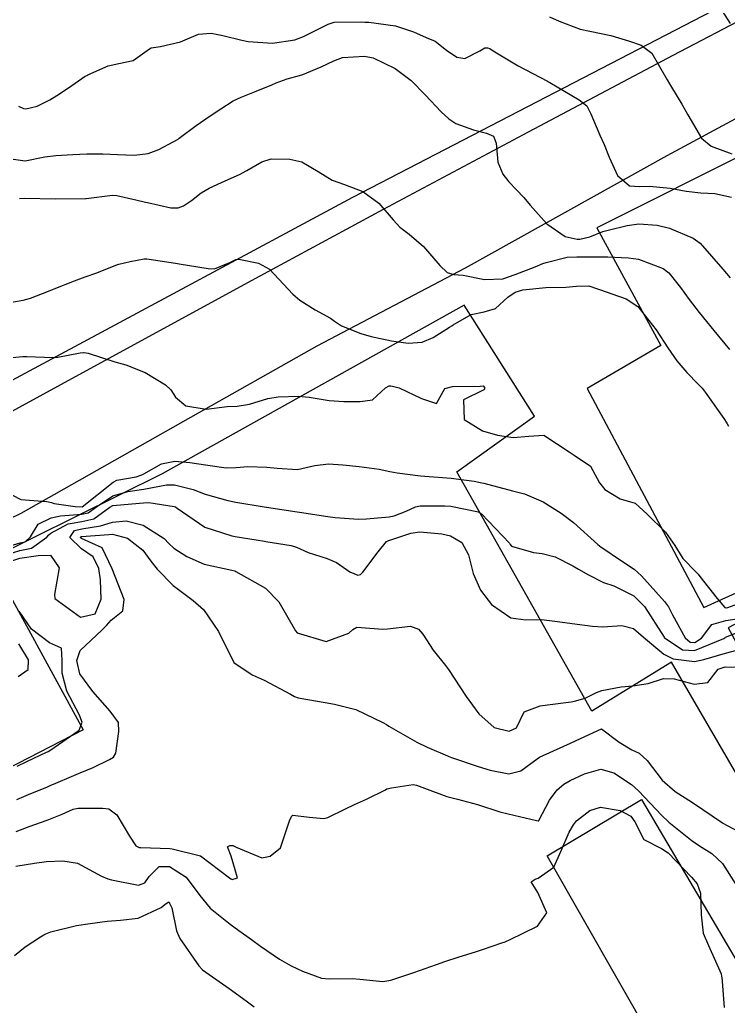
# Model space of a CAD drawing. Header units: metres. Extents: x 318500 to 325275, y 7408834 to 7428799.
# Drawn here: x 323160.2 to 323206.3, y 7420818.3 to 7420882.5 of the extents above; entities that cross this region are included whole.
import ezdxf

# ---------------------------------------------------------------- set-up
doc = ezdxf.new("R2010")
doc.units = ezdxf.units.M
doc.header["$MEASUREMENT"] = 0
for name, color, linetype in [('Curvas de Nivel 1m', 11, 'Continuous'), ('Curvas de Nivel 5m', 15, 'Continuous'), ('Edificações', 30, 'Continuous'), ('Vias Primárias', 230, 'Continuous')]:
    doc.layers.add(name, color=color, linetype=linetype)

msp = doc.modelspace()

# ---------------------------------------------------------------- linework, layer by layer
at = {"layer": 'Curvas de Nivel 1m', "flags": 128}
for points, elevation in [([(323205.747, 7420883.311), (323206.434, 7420882.244)], 769), ([(323160.111, 7420876.865), (323160.429, 7420876.702), (323160.588, 7420876.677), (323161.331, 7420876.849), (323162.158, 7420877.275), (323162.601, 7420877.558), (323163.371, 7420878.057), (323164.46, 7420878.802), (323164.558, 7420878.863), (323164.621, 7420878.897), (323165.941, 7420879.476), (323166.633, 7420879.632), (323167.567, 7420879.835), (323168.648, 7420880.593), (323168.752, 7420880.645), (323169.353, 7420880.739), (323170.653, 7420881.05), (323171.834, 7420881.533), (323172.659, 7420881.611), (323173.418, 7420881.449), (323174.655, 7420881.143), (323175.053, 7420881.063), (323176.653, 7420880.949), (323178.104, 7420881.177), (323178.658, 7420881.381), (323180.269, 7420882.199), (323180.667, 7420882.319), (323182.444, 7420882.34), (323182.668, 7420882.332), (323182.911, 7420882.314), (323184.665, 7420882.072), (323185.828, 7420881.688), (323186.658, 7420881.334), (323187.231, 7420881.077), (323187.98, 7420880.49), (323188.643, 7420880.043), (323189.161, 7420879.956), (323190.156, 7420880.465), (323190.471, 7420880.643), (323190.652, 7420880.654), (323190.792, 7420880.598), (323191.025, 7420880.454), (323192.636, 7420879.486), (323194.541, 7420878.481), (323194.621, 7420878.444), (323194.701, 7420878.399), (323196.609, 7420877.264), (323197.106, 7420876.873), (323197.37, 7420876.368), (323197.961, 7420874.978), (323198.242, 7420874.355), (323198.558, 7420873.534), (323199.1, 7420872.342), (323199.881, 7420871.677), (323200.533, 7420871.64), (323201.191, 7420871.656), (323202.532, 7420871.516), (323203.571, 7420871.325), (323204.53, 7420871.226), (323205.444, 7420871.171), (323206.527, 7420870.938)], 771), ([(323159.165, 7420873.486), (323160.547, 7420873.298), (323161.819, 7420873.569), (323162.552, 7420873.655), (323163.643, 7420873.724), (323164.554, 7420873.763), (323165.592, 7420873.752), (323166.554, 7420873.718), (323167.651, 7420873.666), (323168.555, 7420873.779), (323169.255, 7420874.044), (323170.496, 7420874.721), (323170.571, 7420874.773), (323171.681, 7420875.606), (323172.585, 7420876.231), (323173.281, 7420876.69), (323174.08, 7420877.196), (323174.602, 7420877.446), (323175.469, 7420877.795), (323176.614, 7420878.252), (323176.887, 7420878.366), (323177.608, 7420878.63), (323178.395, 7420878.85), (323178.624, 7420878.918), (323179.825, 7420879.409), (323180.638, 7420879.81), (323181.209, 7420880.014), (323182.643, 7420880.115), (323183.198, 7420879.999), (323184.632, 7420879.307), (323185.671, 7420878.524), (323186.606, 7420877.565), (323187.633, 7420876.494), (323188.124, 7420876.026), (323188.583, 7420875.74), (323189.725, 7420875.322), (323190.576, 7420875.094), (323191.036, 7420874.914), (323191.217, 7420874.45), (323191.318, 7420873.215), (323191.635, 7420872.444), (323192.035, 7420871.938), (323192.53, 7420871.42), (323193.013, 7420870.911), (323193.422, 7420870.416), (323194.502, 7420869.213), (323195.708, 7420868.388), (323196.487, 7420868.204), (323196.66, 7420868.204), (323197.318, 7420868.368), (323198.152, 7420868.698), (323198.497, 7420868.786), (323199.733, 7420869.1), (323200.503, 7420869.212), (323201.7, 7420869.11), (323202.499, 7420868.919), (323204.042, 7420868.277), (323204.485, 7420867.953), (323205.975, 7420866.247), (323206.196, 7420865.983), (323206.454, 7420865.687)], 772), ([(323160.175, 7420870.855), (323160.51, 7420870.872), (323162.51, 7420870.83), (323164.469, 7420870.843), (323164.511, 7420870.849), (323166.238, 7420871.059), (323166.514, 7420871.037), (323167.758, 7420870.761), (323168.38, 7420870.623), (323168.508, 7420870.595), (323170.029, 7420870.25), (323170.505, 7420870.242), (323170.855, 7420870.368), (323171.364, 7420870.711), (323172.001, 7420871.222), (323172.522, 7420871.529), (323173.323, 7420871.893), (323174.537, 7420872.442), (323174.692, 7420872.513), (323174.979, 7420872.663), (323175.962, 7420873.235), (323176.552, 7420873.426), (323177.768, 7420873.412), (323178.549, 7420873.228), (323179.631, 7420872.604), (323180.532, 7420872.052), (323181.335, 7420871.77), (323182.521, 7420871.316), (323183.576, 7420870.549), (323184.499, 7420869.468), (323184.944, 7420868.981), (323185.551, 7420868.524), (323186.478, 7420867.732), (323187.535, 7420866.494), (323188.009, 7420866.04), (323188.454, 7420865.914), (323189.071, 7420865.857), (323190.451, 7420865.578), (323191.637, 7420865.628), (323192.455, 7420865.906), (323193.755, 7420866.411), (323194.251, 7420866.615), (323194.464, 7420866.691), (323195.825, 7420867.031), (323196.47, 7420867.058), (323197.764, 7420867.067), (323198.471, 7420867.068), (323199.815, 7420866.984), (323200.469, 7420866.899), (323202.089, 7420866.304), (323202.457, 7420866.023), (323203.212, 7420865.053), (323203.784, 7420864.28), (323204.428, 7420863.437), (323205.386, 7420862.255), (323206.392, 7420861.036)], 773), ([(323159.66, 7420864.099), (323160.424, 7420864.246), (323160.897, 7420864.373), (323162.069, 7420864.834), (323162.326, 7420864.937), (323162.432, 7420864.98), (323163.749, 7420865.502), (323164.444, 7420865.748), (323165.218, 7420866.019), (323166.456, 7420866.521), (323166.642, 7420866.583), (323167.379, 7420866.761), (323168.283, 7420866.931), (323168.463, 7420866.932), (323169.774, 7420866.73), (323170.458, 7420866.616), (323170.581, 7420866.596), (323172.454, 7420866.293), (323172.882, 7420866.266), (323173.877, 7420866.679), (323174.254, 7420866.882), (323174.464, 7420866.905), (323175.729, 7420866.651), (323176.454, 7420866.254), (323177.974, 7420864.625), (323178.426, 7420864.246), (323179.42, 7420863.605), (323180.415, 7420863.072), (323180.692, 7420862.863), (323181.134, 7420862.579), (323182.403, 7420862.077), (323183.069, 7420861.885), (323184.396, 7420861.592), (323185.485, 7420861.432), (323186.395, 7420861.497), (323187.098, 7420861.801), (323188.166, 7420862.484), (323188.322, 7420862.57), (323188.412, 7420862.627), (323189.587, 7420863.304), (323190.425, 7420863.484), (323191.171, 7420863.706), (323191.969, 7420864.437), (323192.443, 7420864.757), (323192.94, 7420864.918), (323194.447, 7420865.063), (323195.756, 7420865.078), (323196.448, 7420865.146), (323197.245, 7420865.165), (323198.444, 7420864.757), (323198.74, 7420864.643), (323199.668, 7420864.332), (323200.433, 7420863.832), (323201.629, 7420862.308), (323202.392, 7420861.133), (323202.976, 7420860.291), (323203.618, 7420859.527), (323204.365, 7420858.784), (323204.616, 7420858.519), (323204.818, 7420858.263), (323206.029, 7420856.55), (323206.23, 7420856.241), (323206.327, 7420856.053)], 774), ([(323159.214, 7420851.82), (323160.254, 7420851.273), (323161.947, 7420851.139), (323162.252, 7420851.068), (323162.436, 7420851.011), (323163.797, 7420850.807), (323164.25, 7420850.79), (323166.266, 7420852.404), (323166.514, 7420852.521), (323167.767, 7420852.755), (323168.149, 7420852.874), (323168.273, 7420852.953), (323169.421, 7420853.594), (323170.286, 7420853.757), (323171.258, 7420853.679), (323172.288, 7420853.522), (323173.629, 7420853.334), (323174.287, 7420853.35), (323175.041, 7420853.412), (323176.287, 7420853.366), (323176.958, 7420853.301), (323178.286, 7420853.219), (323179.402, 7420853.485), (323180.29, 7420853.598), (323181.234, 7420853.52), (323182.289, 7420853.416), (323183.593, 7420853.241), (323184.286, 7420853.103), (323184.767, 7420853.015), (323186.283, 7420852.82), (323186.576, 7420852.799), (323188.282, 7420852.668), (323189.78, 7420852.465), (323190.279, 7420852.362), (323190.408, 7420852.328), (323192.271, 7420851.841), (323193.052, 7420851.634), (323194.261, 7420851.122), (323195.449, 7420850.388), (323196.241, 7420849.772), (323197.824, 7420848.356), (323198.049, 7420848.183), (323198.217, 7420848.069), (323199.247, 7420847.371), (323200.204, 7420846.736), (323200.671, 7420846.315), (323202.175, 7420844.644), (323202.431, 7420844.296), (323202.685, 7420843.769), (323203.506, 7420842.28), (323203.85, 7420841.987), (323204.137, 7420841.969), (323204.583, 7420842.263), (323205.256, 7420843.151), (323206.157, 7420843.405), (323206.889, 7420843.502)], 776), ([(323158.99, 7420848.087), (323160.214, 7420848.446), (323160.552, 7420848.509), (323160.897, 7420848.843), (323161.399, 7420849.672), (323162.239, 7420850.081), (323162.848, 7420850.213), (323164.243, 7420850.322), (323164.636, 7420850.403), (323165.187, 7420850.786), (323166.257, 7420851.51), (323167.233, 7420851.787), (323168.262, 7420851.949), (323169.755, 7420852.218), (323170.265, 7420852.232), (323171.492, 7420851.925), (323172.264, 7420851.62), (323173.733, 7420851.2), (323174.257, 7420851.109), (323176.099, 7420850.796), (323176.252, 7420850.775), (323177.25, 7420850.625), (323178.248, 7420850.476), (323178.404, 7420850.452), (323180.244, 7420850.169), (323180.725, 7420850.101), (323182.241, 7420849.99), (323182.772, 7420850.022), (323184.244, 7420850.137), (323184.568, 7420850.204), (323185.352, 7420850.519), (323185.964, 7420850.805), (323186.255, 7420850.852), (323187.876, 7420850.866), (323188.255, 7420850.835), (323190.051, 7420850.462), (323190.248, 7420850.349), (323192.07, 7420848.432), (323192.131, 7420848.343), (323192.218, 7420848.23), (323193.638, 7420847.832), (323194.214, 7420847.762), (323195.049, 7420847.554), (323196.206, 7420846.966), (323196.572, 7420846.743), (323197.211, 7420846.365), (323198.193, 7420845.883), (323198.878, 7420845.652), (323200.18, 7420845.004), (323200.864, 7420844.313), (323202.14, 7420842.32), (323202.158, 7420842.3), (323203.336, 7420841.486), (323204.132, 7420841.444), (323206.026, 7420842.242), (323206.098, 7420842.284), (323206.141, 7420842.309), (323207.506, 7420842.87)], 777), ([(323159.366, 7420847.699), (323160.207, 7420847.953), (323160.947, 7420848.105), (323161.95, 7420848.833), (323162.083, 7420848.97), (323162.224, 7420849.079), (323163.353, 7420849.694), (323164.236, 7420849.841), (323165.016, 7420850.011), (323166.059, 7420850.773), (323166.251, 7420850.872), (323167.982, 7420851.024), (323168.253, 7420851.06), (323168.594, 7420851.086), (323170.251, 7420850.823), (323170.328, 7420850.795), (323170.44, 7420850.717), (323172.232, 7420849.477), (323173.993, 7420848.903), (323174.223, 7420848.867), (323175.595, 7420848.649), (323176.137, 7420848.559), (323176.219, 7420848.546), (323177.873, 7420848.271), (323178.216, 7420848.164), (323178.98, 7420847.835), (323180.208, 7420847.427), (323180.806, 7420847.181), (323181.687, 7420846.568), (323182.197, 7420846.356), (323182.368, 7420846.387), (323182.518, 7420846.555), (323183.533, 7420847.86), (323184.073, 7420848.532), (323184.169, 7420848.583), (323184.221, 7420848.6), (323185.661, 7420849.083), (323186.23, 7420849.167), (323187.673, 7420849.044), (323188.227, 7420848.914), (323188.973, 7420848.472), (323189.415, 7420847.671), (323189.712, 7420846.457), (323190.184, 7420845.378), (323190.9, 7420844.443), (323192.157, 7420843.57), (323193.135, 7420843.436), (323194.156, 7420843.46), (323195.206, 7420843.338), (323196.152, 7420843.211), (323197.483, 7420843.027), (323198.15, 7420842.991), (323199.397, 7420843.086), (323200.148, 7420842.874), (323200.806, 7420842.313), (323202.129, 7420841.206), (323202.736, 7420840.901), (323204.125, 7420840.737), (323204.732, 7420840.867), (323206.13, 7420841.27), (323206.884, 7420841.481)], 778), ([(323159.743, 7420847.311), (323160.199, 7420847.455), (323161.4, 7420847.64), (323162.202, 7420847.662), (323162.756, 7420846.822), (323162.444, 7420845.097), (323162.483, 7420844.825), (323164.152, 7420843.63), (323165.108, 7420843.833), (323165.503, 7420844.78), (323165.451, 7420846.043), (323165.333, 7420846.783), (323164.966, 7420847.553), (323164.209, 7420848.056), (323163.463, 7420848.811), (323163.766, 7420849.267), (323164.228, 7420849.358), (323165.454, 7420849.559), (323166.235, 7420849.797), (323167.123, 7420849.875), (323168.233, 7420849.602), (323169.588, 7420848.729), (323169.898, 7420848.406), (323170.214, 7420848.099), (323171.062, 7420847.56), (323172.204, 7420847.073), (323174.006, 7420846.672), (323174.199, 7420846.625), (323174.27, 7420846.598), (323176.183, 7420845.506), (323177.064, 7420844.627), (323178.142, 7420842.73), (323178.257, 7420842.609), (323180.135, 7420842.042), (323181.607, 7420842.568), (323181.885, 7420842.822), (323182.146, 7420842.963), (323183.831, 7420842.849), (323184.145, 7420842.855), (323185.632, 7420843.031), (323186.145, 7420842.83), (323186.434, 7420842.506), (323187.107, 7420841.472), (323187.909, 7420840.483), (323188.116, 7420840.207), (323189.264, 7420838.462), (323190.073, 7420837.322), (323191.081, 7420836.44), (323192.058, 7420836.197), (323192.534, 7420836.423), (323193.027, 7420837.465), (323194.082, 7420837.846), (323194.557, 7420837.918), (323196.086, 7420838.11), (323196.308, 7420838.146), (323197.01, 7420838.361), (323197.74, 7420838.709), (323198.098, 7420838.858), (323199.337, 7420839.096), (323200.102, 7420839.148), (323201.106, 7420839.309), (323202.11, 7420839.623), (323202.798, 7420839.602), (323204.105, 7420839.259), (323204.989, 7420839.375), (323205.667, 7420840.247), (323206.121, 7420840.389), (323207.992, 7420840.35)], 779), ([(323160.026, 7420833.932), (323160.644, 7420834.231), (323161.94, 7420834.831), (323162.004, 7420834.867), (323162.041, 7420834.889), (323162.153, 7420834.941), (323164.055, 7420836.276), (323164.25, 7420836.797), (323164.067, 7420837.295), (323163.254, 7420838.813), (323162.949, 7420839.976), (323162.962, 7420840.817), (323162.902, 7420841.592), (323162.131, 7420841.94), (323160.955, 7420842.842), (323160.157, 7420844.002)], 779), ([(323160.099, 7420839.761), (323160.736, 7420840.211), (323160.753, 7420840.844), (323160.125, 7420841.881)], 778), ([(323159.968, 7420829.68), (323160.811, 7420830.003), (323161.976, 7420830.414), (323162.96, 7420830.815), (323163.667, 7420831.123), (323163.986, 7420831.187), (323165.573, 7420831.189), (323165.986, 7420831.152), (323166.512, 7420830.765), (323167.344, 7420829.378), (323167.756, 7420828.752), (323167.958, 7420828.636), (323168.073, 7420828.633), (323169.958, 7420828.566), (323170.12, 7420828.555), (323171.951, 7420828.099), (323173.849, 7420826.671), (323173.929, 7420826.605), (323174.031, 7420826.566), (323174.365, 7420826.663), (323173.951, 7420828.07), (323173.722, 7420828.672), (323173.873, 7420828.758), (323173.961, 7420828.772), (323174.059, 7420828.766), (323174.288, 7420828.665), (323175.95, 7420827.957), (323176.503, 7420828.081), (323177.162, 7420828.622), (323177.744, 7420830.38), (323177.856, 7420830.612), (323177.905, 7420830.687), (323177.982, 7420830.738), (323179.025, 7420830.6), (323179.979, 7420830.513), (323180.252, 7420830.586), (323181.404, 7420831.154), (323181.993, 7420831.424), (323182.764, 7420831.783), (323184.008, 7420832.395), (323184.095, 7420832.443), (323184.386, 7420832.526), (323185.799, 7420832.726), (323186.013, 7420832.694), (323186.539, 7420832.502), (323188.002, 7420831.949), (323188.694, 7420831.775), (323189.995, 7420831.428), (323191.457, 7420830.966), (323191.986, 7420830.822), (323193.828, 7420830.402), (323193.951, 7420830.372), (323193.98, 7420830.379), (323193.997, 7420830.4), (323194.675, 7420831.715), (323195.191, 7420832.382), (323195.625, 7420832.767), (323196.019, 7420833), (323196.956, 7420833.431), (323198.031, 7420833.723), (323198.865, 7420833.5), (323200.016, 7420832.739), (323200.475, 7420832.313), (323201.986, 7420830.716), (323202.461, 7420830.285), (323203.968, 7420829.067), (323204.445, 7420828.743), (323205.241, 7420828.251), (323205.95, 7420827.595), (323206.82, 7420826.227)], 781), ([(323159.939, 7420827.42), (323161.159, 7420827.621), (323161.943, 7420827.717), (323162.991, 7420827.768), (323163.942, 7420827.61), (323165.514, 7420826.776), (323165.927, 7420826.601), (323166.157, 7420826.538), (323167.922, 7420826.194), (323168.333, 7420826.335), (323168.615, 7420826.74), (323169.261, 7420827.409), (323169.94, 7420827.399), (323171.026, 7420826.704), (323171.913, 7420825.525), (323172.588, 7420824.683), (323173.89, 7420823.643), (323174.454, 7420823.229), (323175.27, 7420822.649), (323175.874, 7420822.227), (323177.108, 7420821.375), (323177.855, 7420820.938), (323178.598, 7420820.603), (323179.843, 7420820.138), (323180.341, 7420820.084), (323181.843, 7420820.118), (323182.328, 7420820.067), (323183.841, 7420819.919), (323184.361, 7420820.006), (323185.85, 7420820.51), (323187.319, 7420821.027), (323187.861, 7420821.217), (323188.801, 7420821.531), (323189.871, 7420821.858), (323190.318, 7420822.001), (323191.585, 7420822.433), (323191.803, 7420822.509), (323191.881, 7420822.54), (323192.076, 7420822.621), (323193.891, 7420823.511), (323194.502, 7420824.391), (323193.92, 7420825.713), (323193.496, 7420826.407), (323193.755, 7420826.58), (323193.934, 7420826.638), (323194.962, 7420827.368), (323195.425, 7420828.378), (323195.973, 7420829.642), (323196.236, 7420830.108), (323196.44, 7420830.365), (323197.306, 7420831.041), (323197.994, 7420831.251), (323199.286, 7420831.035), (323199.985, 7420830.674), (323200.246, 7420830.316), (323200.823, 7420829.161), (323201.963, 7420828.568), (323202.416, 7420828.285), (323203.937, 7420826.715), (323204.295, 7420826.265), (323204.511, 7420825.671), (323204.547, 7420824.26), (323204.684, 7420823.054), (323205.024, 7420822.253), (323205.853, 7420820.424), (323205.887, 7420820.239), (323205.895, 7420820.194), (323206.064, 7420818.236)], 782), ([(323159.861, 7420821.604), (323160.536, 7420822.178), (323161.542, 7420822.833), (323161.756, 7420822.956), (323161.882, 7420823.016), (323162.209, 7420823.151), (323163.888, 7420823.565), (323164.787, 7420823.684), (323165.891, 7420823.852), (323166.748, 7420823.905), (323167.893, 7420824.05), (323169.409, 7420824.727), (323169.668, 7420824.959), (323169.906, 7420825.111), (323170.09, 7420824.717), (323170.397, 7420823.224), (323170.616, 7420822.709), (323171.854, 7420820.933), (323172.093, 7420820.688), (323173.832, 7420819.459), (323174.93, 7420818.653), (323175.448, 7420818.277)], 783)]:
    msp.add_lwpolyline(points, dxfattribs=dict(at, elevation=elevation))
at = {"layer": 'Curvas de Nivel 5m', "flags": 128}
for points, elevation in [([(323194.674, 7420882.664), (323195.315, 7420882.394), (323196.672, 7420881.862), (323197.309, 7420881.732), (323198.667, 7420881.456), (323199.897, 7420881.096), (323200.657, 7420880.819), (323201.338, 7420880.313), (323202.351, 7420878.576), (323202.489, 7420878.301), (323202.618, 7420878.093), (323203.299, 7420876.982), (323203.688, 7420876.284), (323204.578, 7420874.778), (323205.215, 7420874.26), (323206.563, 7420873.748)], 770), ([(323158.815, 7420860.432), (323160.376, 7420860.566), (323160.65, 7420860.573), (323162.375, 7420860.513), (323162.68, 7420860.521), (323164.128, 7420860.804), (323164.341, 7420860.84), (323164.381, 7420860.843), (323164.649, 7420860.796), (323166.372, 7420860.237), (323167.089, 7420860.043), (323168.362, 7420859.523), (323169.684, 7420858.73), (323170.027, 7420858.405), (323170.342, 7420857.94), (323170.998, 7420857.372), (323172.335, 7420857.143), (323173.698, 7420857.315), (323174.337, 7420857.338), (323175.158, 7420857.473), (323176.348, 7420857.843), (323177.023, 7420857.957), (323178.351, 7420857.984), (323179.032, 7420857.928), (323180.347, 7420857.717), (323181.285, 7420857.637), (323182.346, 7420857.637), (323183.151, 7420857.749), (323183.995, 7420858.544), (323184.235, 7420858.667), (323184.361, 7420858.659), (323184.459, 7420858.637), (323184.903, 7420858.532), (323186.35, 7420857.842), (323187.324, 7420857.516), (323187.864, 7420858.487), (323188.361, 7420858.622), (323190.177, 7420858.647), (323190.362, 7420858.66), (323190.457, 7420858.555), (323190.456, 7420858.459), (323190.411, 7420858.408), (323190.359, 7420858.392), (323189.072, 7420857.75), (323189.135, 7420856.472), (323190.319, 7420855.734), (323191.296, 7420855.464), (323192.313, 7420855.303), (323193.346, 7420855.383), (323194.316, 7420855.457), (323195.969, 7420854.383), (323196.298, 7420854.164), (323197.358, 7420853.431), (323197.94, 7420852.355), (323198.274, 7420851.928), (323199.276, 7420851.324), (323200.261, 7420851.027), (323201.045, 7420850.312), (323202.233, 7420849.138), (323202.837, 7420848.291), (323203.357, 7420847.428), (323204.203, 7420846.576), (323204.351, 7420846.418), (323204.471, 7420846.266), (323205.603, 7420844.824), (323206.105, 7420844.241), (323206.17, 7420844.226), (323206.185, 7420844.224), (323206.289, 7420844.239), (323207.658, 7420844.745)], 775), ([(323159.994, 7420831.77), (323160.766, 7420832.075), (323162.006, 7420832.588), (323162.174, 7420832.661), (323162.542, 7420832.822), (323163.564, 7420833.259), (323164.02, 7420833.44), (323164.963, 7420833.849), (323166.034, 7420834.367), (323166.29, 7420834.514), (323166.438, 7420834.766), (323166.639, 7420836.179), (323166.611, 7420836.764), (323166.071, 7420837.504), (323164.954, 7420838.787), (323164.107, 7420839.941), (323163.908, 7420840.803), (323164.127, 7420841.451), (323165.542, 7420842.779), (323165.833, 7420843.086), (323166.15, 7420843.427), (323166.899, 7420844.023), (323166.985, 7420844.762), (323166.2, 7420846.77), (323165.562, 7420848.132), (323164.219, 7420848.736), (323164.133, 7420848.801), (323164.169, 7420848.853), (323164.221, 7420848.863), (323165.992, 7420849.005), (323166.224, 7420849.014), (323167.204, 7420848.76), (323168.212, 7420847.973), (323168.731, 7420847.268), (323169.143, 7420846.736), (323170.184, 7420845.67), (323171.488, 7420844.7), (323172.161, 7420844.117), (323173.128, 7420842.68), (323174.12, 7420840.67), (323175.321, 7420839.865), (323176.103, 7420839.52), (323177.823, 7420838.614), (323178.088, 7420838.456), (323178.317, 7420838.377), (323180.082, 7420838.06), (323180.692, 7420837.97), (323182.076, 7420837.611), (323183.837, 7420836.76), (323184.062, 7420836.631), (323184.228, 7420836.528), (323186.05, 7420835.493), (323186.717, 7420835.17), (323188.041, 7420834.604), (323188.13, 7420834.567), (323188.363, 7420834.475), (323190.032, 7420833.913), (323190.813, 7420833.657), (323192.025, 7420833.433), (323192.817, 7420833.629), (323193.875, 7420834.402), (323194.041, 7420834.511), (323194.269, 7420834.623), (323196.051, 7420835.424), (323196.695, 7420835.722), (323198.06, 7420836.35), (323199.214, 7420835.495), (323200.047, 7420834.997), (323200.511, 7420834.782), (323201.04, 7420834.305), (323202.021, 7420833.01), (323202.859, 7420832.282), (323203.999, 7420831.56), (323205.942, 7420830.241), (323205.966, 7420830.226), (323207.264, 7420829.518)], 780)]:
    msp.add_lwpolyline(points, dxfattribs=dict(at, elevation=elevation))
at = {"layer": 'Edificações'}
for points in [[(323113.484, 7420891.183), (323124.238, 7420869.145), (323140.842, 7420877.223), (323154.096, 7420856.039), (323154.096, 7420856.039), (323181.882, 7420870.937), (323210.063, 7420885.558)], [(323211.122, 7420826.084), (323202.623, 7420840.685), (323197.439, 7420837.502), (323188.647, 7420853.071), (323193.698, 7420856.685), (323189.124, 7420863.913), (323169.466, 7420852.934), (323158.245, 7420847.4), (323164.32, 7420836.285), (323145.82, 7420826.783), (323165.641, 7420791.475), (323165.641, 7420791.475), (323203.726, 7420811.996), (323194.528, 7420828.099), (323200.664, 7420831.764), (323208.612, 7420818.29)], [(323223.458, 7420851.973), (323206.319, 7420842.916), (323214.521, 7420827.909)]]:
    msp.add_lwpolyline(points, dxfattribs=at)
msp.add_lwpolyline([(323241.197, 7420861.921), (323228.767, 7420884.485), (323197.763, 7420868.949), (323201.926, 7420861.296), (323197.142, 7420858.49), (323204.736, 7420844.254), (323223.275, 7420852.658), (323241.197, 7420861.921)], close=True, dxfattribs=at)
at = {"layer": 'Vias Primárias'}
for points in [[(323715.644, 7420145.548, 0), (323709.04, 7420132.939)], [(323831.088, 7420001.787, 0), (323833.844, 7420008.443, 0.220888)], [(323214.165, 7420944.208), (323201.806, 7420939.257, 0.444431), (323201.432, 7420938.242, 0.099943), (323205.069, 7420933.766, 0), (323207.298, 7420931.929, 0.020742)], [(323212.099, 7420878.886), (323202.318, 7420873.628), (323189.202, 7420866.313), (323179.539, 7420861.238), (323171.317, 7420856.606), (323160.256, 7420850.367), (323150.662, 7420845.73), (323142.877, 7420841.162, 0.305294), (323140.258, 7420835.708), (323140.369, 7420833.85), (323140.817, 7420832.237), (323143.682, 7420826.774), (323151.166, 7420813.298), (323157.013, 7420802.603), (323162.858, 7420791.987, 0.34375), (323168.401, 7420789.608), (323181.658, 7420795.998), (323193.205, 7420801.956), (323196.088, 7420803.572)]]:
    msp.add_lwpolyline(points, format="xyb", dxfattribs=at)
msp.add_lwpolyline([(323153.166, 7420853.464), (323162.9, 7420858.77), (323175.031, 7420865.391), (323183.883, 7420870.155), (323193.315, 7420875.182), (323202.744, 7420880.182), (323213.015, 7420885.572)], dxfattribs=at)

doc.saveas('drawing.dxf')
